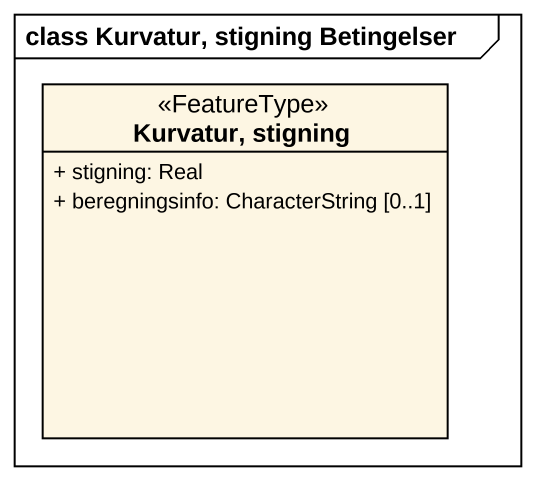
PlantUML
@startuml
mainframe class Kurvatur, stigning Betingelser
hide circle
hide empty members
skinparam classAttributeIconSize 0
class "Kurvatur, stigning" as Kurvatur_stigning <<FeatureType>> {
  + stigning: Real
  + beregningsinfo: CharacterString [0..1]
}
@enduml
